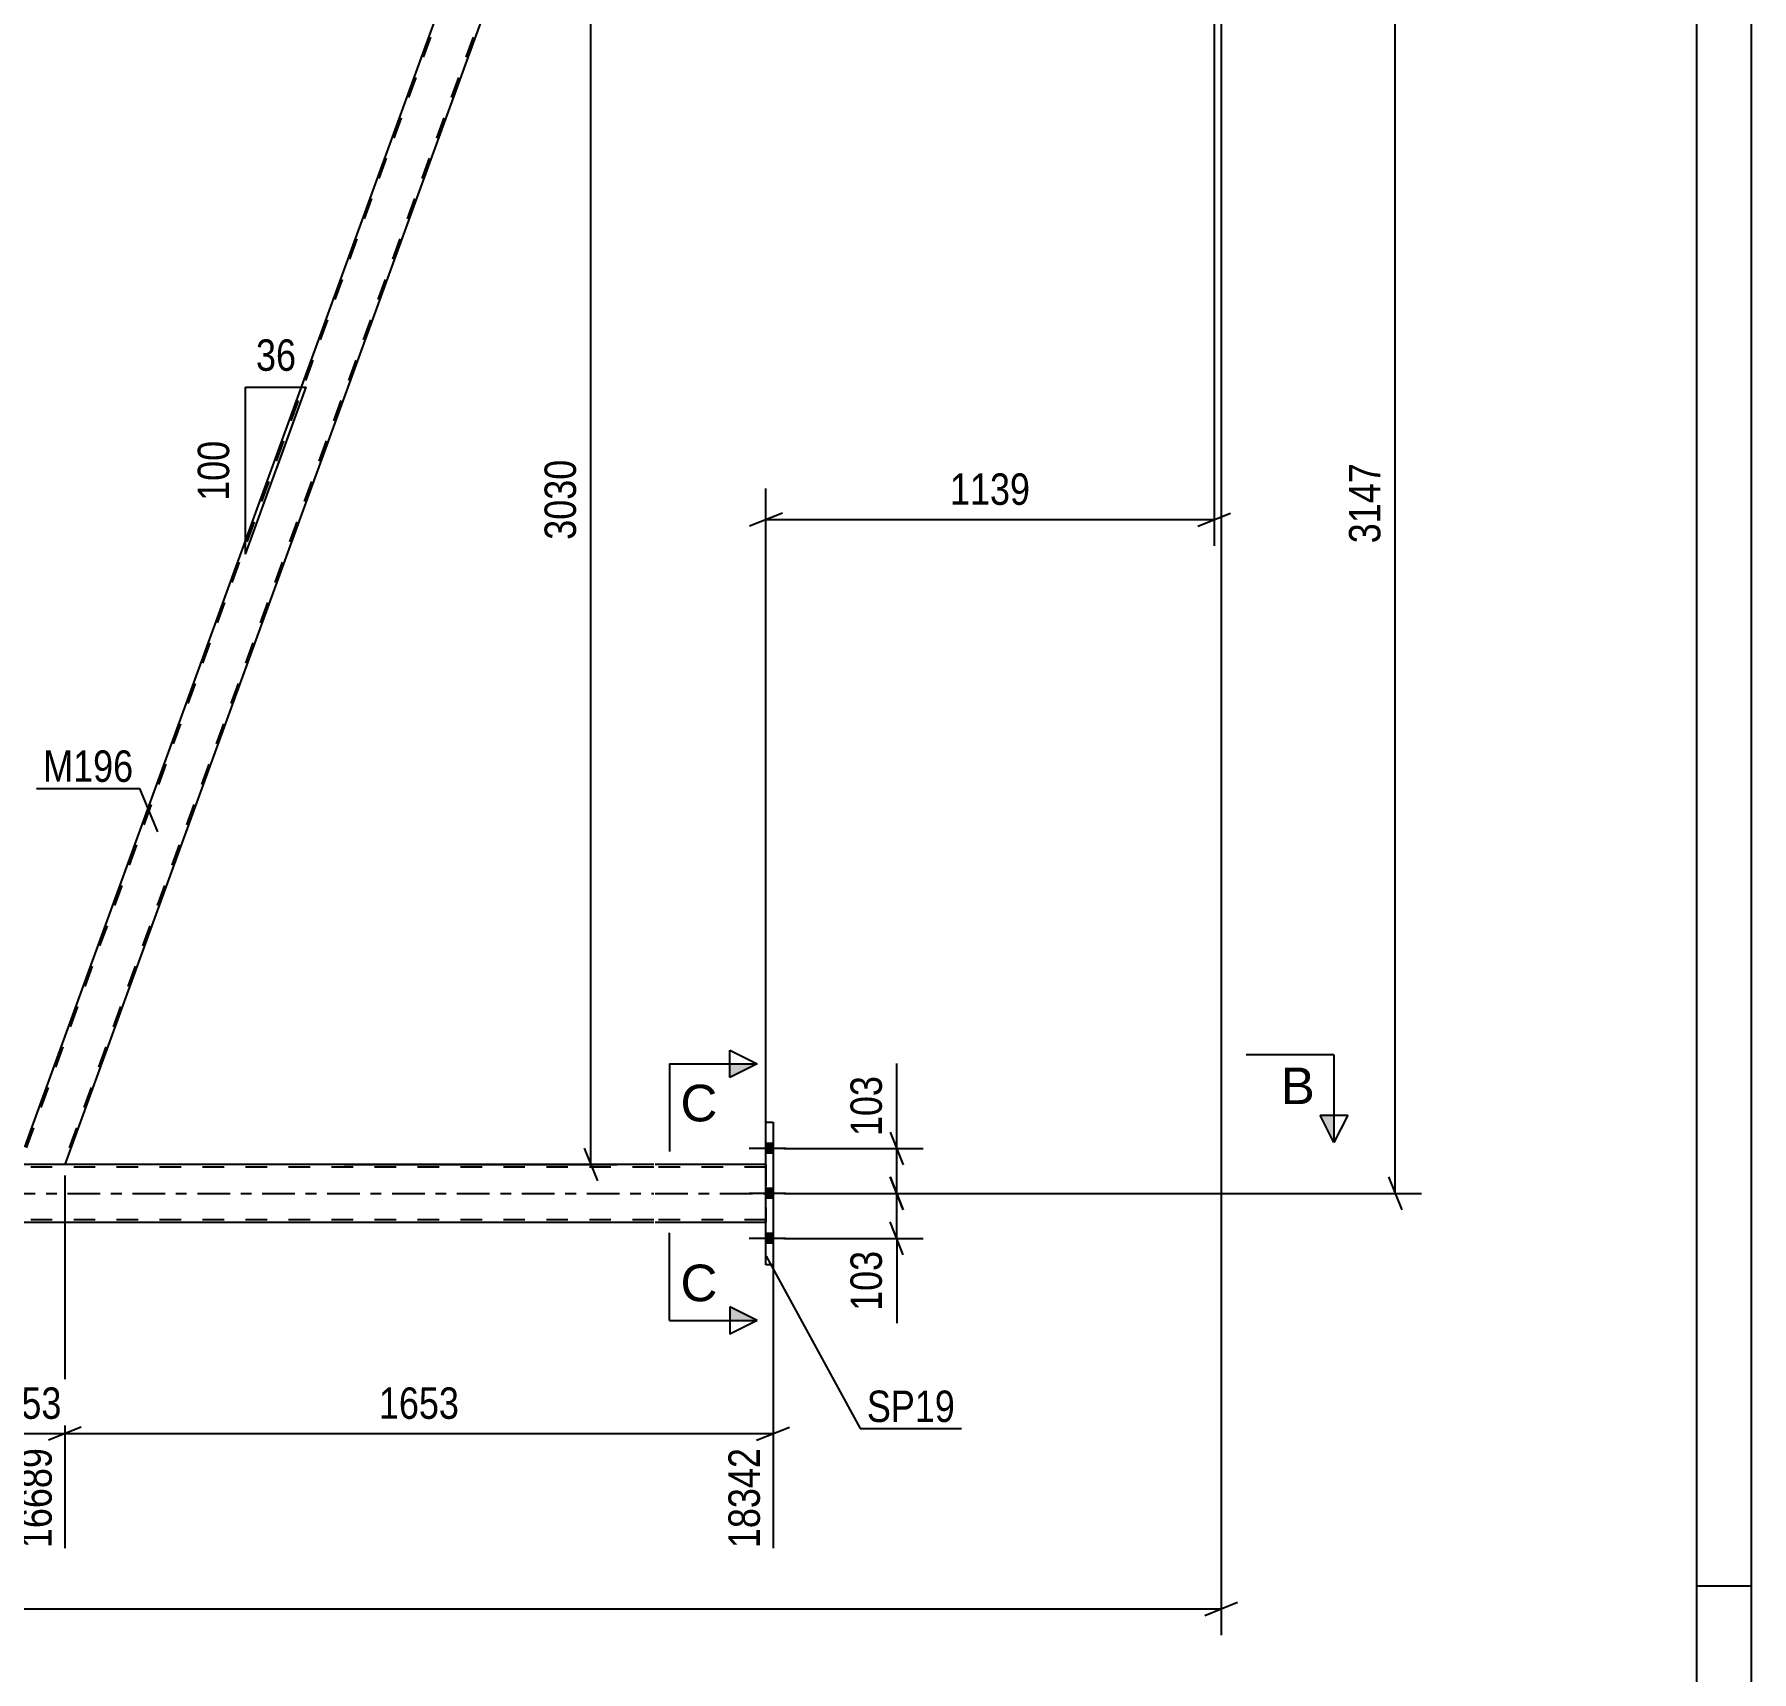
# Model space of a CAD drawing. Header units: millimetres. Extents: x 0 to 841, y 0 to 594.
# Drawn here: x 684.4 to 841, y 290.2 to 439.5 of the extents above; entities that cross this region are included whole.
import ezdxf

# ---------------------------------------------------------------- set-up
doc = ezdxf.new("R2010")
doc.units = ezdxf.units.MM
doc.linetypes.add('DXK_LINE_DOT2', pattern=[3.9198, 1.9599, -1.9599])
doc.linetypes.add('DXK_LINE_DOT3', pattern=[5.9187, 2.979, -0.9799, 0.9799, -0.9799])
doc.styles.add('Arial', font='ARIAL.TTF', dxfattribs={"height": 0.2})
doc.styles.add('Arial Narrow', font='ARIALN.TTF', dxfattribs={"height": 0.2})

# ---------------------------------------------------------------- blocks, each defined once
blk = doc.blocks.new('Unknown-318884928-1133')
at = {"color": 5, "linetype": 'Continuous'}
for p, q in [((841, 0), (841, 594)), ((836, 5), (836, 589)), ((841, 298), (836, 298))]:
    blk.add_line(p, q, dxfattribs=at)
blk = doc.blocks.new('Part-318884928-3878 - 3851')
at = {"color": 7, "linetype": 'DXK_LINE_DOT2'}
for p, q in [((727.21, 457.66), (683.09, 336.44)), ((731.12, 457.66), (687, 336.44)), ((684.16, 339.87), (682.91, 336.44)), ((687.17, 336.44), (682.91, 336.44))]:
    blk.add_line(p, q, dxfattribs=at)
at = {"color": 2, "linetype": 'Continuous'}
for p, q in [((727.04, 457.66), (684.16, 339.87)), ((731.29, 457.66), (687.17, 336.44)), ((731.29, 457.66), (727.04, 457.66))]:
    blk.add_line(p, q, dxfattribs=at)
blk = doc.blocks.new('Part-318884928-3944 - 3851')
at = {"color": 7, "linetype": 'DXK_LINE_DOT2'}
for p, q in [((740.89, 336.2), (65.95, 336.2)), ((751.11, 336.2), (740.99, 336.2)), ((751.11, 336.44), (751.11, 331.16)), ((740.89, 331.4), (65.95, 331.4)), ((751.11, 331.4), (740.99, 331.4))]:
    blk.add_line(p, q, dxfattribs=at)
at = {"color": 2, "linetype": 'Continuous'}
for p, q in [((740.89, 336.44), (606.5, 336.44)), ((751.11, 336.44), (740.99, 336.44)), ((740.89, 331.16), (606.5, 331.16)), ((751.11, 331.16), (740.99, 331.16))]:
    blk.add_line(p, q, dxfattribs=at)
at = {"color": 7, "linetype": 'DXK_LINE_DOT3'}
for p, q in [((65.95, 333.8), (740.89, 333.8)), ((740.99, 333.8), (751.11, 333.8))]:
    blk.add_line(p, q, dxfattribs=at)
blk = doc.blocks.new('Bolt-318884928-3960 - 3851')
at = {"linetype": 'Continuous'}
for points in [[(751.11, 338.34), (751.11, 337.46), (751.75, 337.46), (751.75, 338.34)], [(751.11, 338.34), (751.11, 337.46), (751.75, 337.46), (751.75, 338.34)], [(751.11, 338.34), (751.11, 337.46), (751.75, 337.46), (751.75, 338.34)], [(751.11, 334.24), (751.11, 333.36), (751.75, 333.36), (751.75, 334.24)], [(751.11, 334.24), (751.11, 333.36), (751.75, 333.36), (751.75, 334.24)], [(751.11, 330.14), (751.11, 329.26), (751.75, 329.26), (751.75, 330.14)], [(751.11, 330.14), (751.11, 329.26), (751.75, 329.26), (751.75, 330.14)], [(751.11, 330.14), (751.11, 329.26), (751.75, 329.26), (751.75, 330.14)]]:
    blk.add_hatch(color=1, dxfattribs=at).paths.add_polyline_path(points)
at = {"color": 1, "linetype": 'Continuous'}
for p, q in [((751.75, 338.34), (751.11, 338.34)), ((751.75, 338.34), (751.11, 338.34)), ((751.75, 338.34), (751.11, 338.34)), ((752.91, 337.9), (749.59, 337.9)), ((752.91, 337.9), (749.59, 337.9)), ((752.91, 337.9), (749.59, 337.9)), ((751.75, 337.46), (751.11, 337.46)), ((751.75, 337.46), (751.11, 337.46)), ((751.75, 337.46), (751.11, 337.46)), ((752.91, 333.8), (749.59, 333.8)), ((752.91, 333.8), (749.59, 333.8)), ((751.75, 334.24), (751.11, 334.24)), ((751.75, 334.24), (751.11, 334.24)), ((751.75, 333.36), (751.11, 333.36)), ((751.75, 333.36), (751.11, 333.36)), ((752.91, 329.7), (749.59, 329.7)), ((752.91, 329.7), (749.59, 329.7)), ((752.91, 329.7), (749.59, 329.7)), ((751.75, 330.14), (751.11, 330.14)), ((751.75, 330.14), (751.11, 330.14)), ((751.75, 330.14), (751.11, 330.14)), ((751.75, 329.26), (751.11, 329.26)), ((751.75, 329.26), (751.11, 329.26)), ((751.75, 329.26), (751.11, 329.26))]:
    blk.add_line(p, q, dxfattribs=at)
blk = doc.blocks.new('Part-318884928-4178 - 3851')
at = {"color": 2, "linetype": 'Continuous'}
for p, q in [((751.11, 327.3), (751.11, 340.3)), ((751.11, 340.3), (751.75, 340.3)), ((751.75, 340.3), (751.75, 327.3)), ((751.75, 327.3), (751.11, 327.3))]:
    blk.add_line(p, q, dxfattribs=at)
blk = doc.blocks.new('StraightDimension-318884928-5021 - 3851')
at = {"color": 7, "linetype": 'Continuous'}
for p, q in [((735.73, 456.16), (734.53, 459.16)), ((738.89, 457.66), (732.28, 457.66)), ((735.13, 336.44), (735.13, 457.66)), ((734.53, 337.94), (735.73, 334.94)), ((712.64, 336.44), (737.53, 336.44))]:
    blk.add_line(p, q, dxfattribs=at)
at = {"color": 0}
blk.add_wipeout([(734.38, 401.31), (730.18, 401.31), (730.18, 392.8), (734.38, 392.8)], dxfattribs=at)
at = {"color": 3, "style": 'Arial Narrow'}
blk.add_text('3030', height=2.863, rotation=90.0002, dxfattribs=at).set_placement((733.78, 393.4))
blk = doc.blocks.new('StraightDimension-318884928-5120 - 3851')
at = {"color": 7, "linetype": 'Continuous'}
for p, q in [((762.43, 339.4), (763.63, 336.4)), ((752.75, 337.9), (765.43, 337.9)), ((763.03, 333.8), (763.03, 337.9)), ((763.63, 332.3), (762.43, 335.3)), ((752.75, 333.8), (765.43, 333.8))]:
    blk.add_line(p, q, dxfattribs=at)
at = {"color": 0}
blk.add_wipeout([(762.28, 345.11), (758.08, 345.11), (758.08, 338.43), (762.28, 338.43)], dxfattribs=at)
at = {"color": 7, "linetype": 'Continuous'}
blk.add_line((763.03, 337.9), (763.03, 345.64), dxfattribs=at)
blk.add_line((763.03, 337.9), (763.03, 345.64), dxfattribs=at)
at = {"color": 3, "style": 'Arial Narrow'}
blk.add_text('103', height=2.863, rotation=90.0002, dxfattribs=at).set_placement((761.68, 339.03))
blk = doc.blocks.new('StraightDimension-318884928-5032 - 3851')
at = {"color": 7, "linetype": 'Continuous'}
for p, q in [((809.09, 458.16), (807.89, 461.16)), ((793.62, 459.66), (810.89, 459.66)), ((808.49, 333.8), (808.49, 459.66)), ((807.89, 335.3), (809.09, 332.3)), ((752.75, 333.8), (810.89, 333.8))]:
    blk.add_line(p, q, dxfattribs=at)
at = {"color": 0}
blk.add_wipeout([(807.74, 400.99), (803.54, 400.99), (803.54, 392.48), (807.74, 392.48)], dxfattribs=at)
at = {"color": 3, "style": 'Arial Narrow'}
blk.add_text('3147', height=2.863, rotation=90.0002, dxfattribs=at).set_placement((807.14, 393.08))
blk = doc.blocks.new('StraightDimension-318884928-5112 - 3851')
at = {"color": 7, "linetype": 'Continuous'}
for p, q in [((762.43, 335.3), (763.63, 332.3)), ((752.75, 333.8), (765.43, 333.8)), ((763.03, 329.7), (763.03, 333.8)), ((763.63, 328.2), (762.43, 331.2)), ((752.75, 329.7), (765.43, 329.7))]:
    blk.add_line(p, q, dxfattribs=at)
at = {"color": 0}
blk.add_wipeout([(762.28, 329.18), (758.08, 329.18), (758.08, 322.49), (762.28, 322.49)], dxfattribs=at)
at = {"color": 7, "linetype": 'Continuous'}
blk.add_line((763.03, 329.7), (763.03, 321.97), dxfattribs=at)
blk.add_line((763.03, 329.7), (763.03, 321.97), dxfattribs=at)
at = {"color": 3, "style": 'Arial Narrow'}
blk.add_text('103', height=2.863, rotation=90.0002, dxfattribs=at).set_placement((761.68, 323.09))
blk = doc.blocks.new('AngleDimension-318884928-5404 - 3851')
at = {"color": 7, "linetype": 'Continuous'}
for p, q in [((703.65, 407.31), (709.19, 407.31)), ((703.65, 392.08), (709.19, 407.31)), ((703.65, 392.08), (703.65, 407.31)), ((706.47, 399.83), (709.19, 407.31))]:
    blk.add_line(p, q, dxfattribs=at)
at = {"color": 0}
for points in [[(708.85, 408.21), (708.85, 412.41), (704, 412.41), (704, 408.21)], [(702.75, 403.04), (698.55, 403.04), (698.55, 396.35), (702.75, 396.35)]]:
    blk.add_wipeout(points, dxfattribs=at)
at = {"color": 3, "style": 'Arial Narrow'}
blk.add_text('36', height=2.863, dxfattribs=at).set_placement((704.6, 408.81))
blk.add_text('100', height=2.863, rotation=90.0002, dxfattribs=at).set_placement((702.15, 396.95))
blk = doc.blocks.new('StraightDimension-318884928-4706 - 3851')
at = {"color": 7, "linetype": 'Continuous'}
for p, q in [((792.62, 452.16), (792.62, 293.53)), ((791.12, 295.33), (794.12, 296.53)), ((55.09, 295.93), (792.62, 295.93))]:
    blk.add_line(p, q, dxfattribs=at)
blk = doc.blocks.new('StraightDimension-318884928-4727 - 3851')
at = {"color": 7, "linetype": 'Continuous'}
for p, q in [((751.75, 339.3), (751.75, 301.46)), ((687.17, 335.44), (687.17, 301.46)), ((688.67, 312.5), (685.67, 311.3)), ((687.17, 311.9), (751.75, 311.9)), ((750.25, 311.3), (753.25, 312.5))]:
    blk.add_line(p, q, dxfattribs=at)
at = {"color": 0}
blk.add_wipeout([(723.72, 312.65), (723.72, 316.85), (715.21, 316.85), (715.21, 312.65)], dxfattribs=at)
at = {"color": 0, "linetype": 'Continuous'}
blk.add_wipeout([(751.15, 311.2), (746.95, 311.2), (746.95, 300.86), (751.15, 300.86)], dxfattribs=at)
at = {"color": 3, "style": 'Arial Narrow'}
blk.add_text('1653', height=2.863, dxfattribs=at).set_placement((715.81, 313.25))
at = {"color": 3, "linetype": 'Continuous', "style": 'Arial Narrow'}
blk.add_text('18342', height=2.863, rotation=90.0002, dxfattribs=at).set_placement((750.55, 301.46))
blk = doc.blocks.new('StraightDimension-318884928-4739 - 3851')
at = {"color": 7, "linetype": 'Continuous'}
for p, q in [((681.07, 335.44), (681.07, 301.46)), ((687.17, 335.44), (687.17, 301.46)), ((679.57, 311.3), (682.57, 312.5)), ((681.07, 311.9), (687.17, 311.9)), ((688.67, 312.5), (685.67, 311.3))]:
    blk.add_line(p, q, dxfattribs=at)
at = {"color": 0}
blk.add_wipeout([(687.46, 312.65), (687.46, 316.85), (680.78, 316.85), (680.78, 312.65)], dxfattribs=at)
at = {"color": 0, "linetype": 'Continuous'}
blk.add_wipeout([(686.57, 311.2), (682.37, 311.2), (682.37, 300.86), (686.57, 300.86)], dxfattribs=at)
at = {"color": 3, "style": 'Arial Narrow'}
blk.add_text('153', height=2.863, dxfattribs=at).set_placement((681.38, 313.25))
at = {"color": 3, "linetype": 'Continuous', "style": 'Arial Narrow'}
blk.add_text('16689', height=2.863, rotation=90.0002, dxfattribs=at).set_placement((685.97, 301.46))
blk = doc.blocks.new('StraightDimension-318884928-5042 - 3851')
at = {"color": 7, "linetype": 'Continuous'}
for p, q in [((791.98, 456.66), (791.98, 392.84)), ((751.11, 337.44), (751.11, 398.09)), ((752.61, 395.84), (749.61, 394.64)), ((751.11, 395.24), (791.98, 395.24)), ((790.48, 394.64), (793.48, 395.84))]:
    blk.add_line(p, q, dxfattribs=at)
at = {"color": 0}
blk.add_wipeout([(775.8, 395.99), (775.8, 400.19), (767.29, 400.19), (767.29, 395.99)], dxfattribs=at)
at = {"color": 3, "style": 'Arial Narrow'}
blk.add_text('1139', height=2.863, dxfattribs=at).set_placement((767.89, 396.59))
blk = doc.blocks.new('Mark-318884928-3874 - 3851')
at = {"color": 0}
blk.add_wipeout([(693.42, 371.33), (693.42, 374.33), (685.19, 374.33), (685.19, 371.33)], dxfattribs=at)
blk.add_wipeout([(693.42, 371.33), (693.42, 374.33), (685.19, 374.33), (685.19, 371.33)], dxfattribs=at)
at = {"color": 30, "linetype": 'Continuous'}
for p in [(684.59, 370.73), (695.64, 366.76)]:
    blk.add_line(p, (694.02, 370.73), dxfattribs=at)
at = {"color": 3, "style": 'Arial Narrow'}
blk.add_text('M196', height=2.863, dxfattribs=at).set_placement((685.19, 371.33))
blk = doc.blocks.new('Mark-318884928-4174 - 3851')
at = {"color": 0}
blk.add_wipeout([(768.34, 312.96), (768.34, 315.96), (760.31, 315.96), (760.31, 312.96)], dxfattribs=at)
blk.add_wipeout([(768.34, 312.96), (768.34, 315.96), (760.31, 315.96), (760.31, 312.96)], dxfattribs=at)
at = {"color": 30, "linetype": 'Continuous'}
for p, q in [((751.12, 328.09), (759.71, 312.36)), ((759.71, 312.36), (768.94, 312.36))]:
    blk.add_line(p, q, dxfattribs=at)
at = {"color": 3, "style": 'Arial Narrow'}
blk.add_text('SP19', height=2.863, dxfattribs=at).set_placement((760.31, 312.96))
blk = doc.blocks.new('SectionMark-318884928-5447 - 3851')
at = {"linetype": 'Continuous'}
for points in [[(747.81, 344.37), (747.81, 345.62), (750.31, 345.62)], [(747.81, 322.22), (747.81, 323.47), (750.31, 322.22)]]:
    blk.add_hatch(color=6, dxfattribs=at).paths.add_polyline_path(points)
at = {"color": 6, "linetype": 'Continuous'}
for p, q in [((747.81, 344.37), (747.81, 346.87)), ((747.81, 346.87), (750.31, 345.62)), ((742.31, 345.62), (742.31, 337.62)), ((742.31, 345.62), (750.31, 345.62)), ((750.31, 345.62), (747.81, 344.37)), ((742.31, 322.22), (742.31, 330.22)), ((750.31, 322.22), (747.81, 323.47)), ((747.81, 323.47), (747.81, 320.97)), ((742.31, 322.22), (750.31, 322.22)), ((750.31, 322.22), (747.81, 320.97))]:
    blk.add_line(p, q, dxfattribs=at)
at = {"color": 0, "linetype": 'Continuous'}
for points in [[(746.68, 340.37), (746.68, 343.87), (743.31, 343.87), (743.31, 340.37)], [(746.68, 323.97), (746.68, 327.47), (743.31, 327.47), (743.31, 323.97)]]:
    blk.add_wipeout(points, dxfattribs=at)
at = {"color": 3, "linetype": 'Continuous', "style": 'Arial'}
for p in [(743.31, 340.37), (743.31, 323.97)]:
    blk.add_text('C', height=3.34, dxfattribs=at).set_placement(p)
blk = doc.blocks.new('SectionMark-318884928-5477 - 3851')
at = {"linetype": 'Continuous'}
blk.add_hatch(color=6, dxfattribs=at).paths.add_polyline_path([(801.66, 340.94), (802.91, 340.94), (802.91, 338.44)])
at = {"color": 6, "linetype": 'Continuous'}
for p, q in [((802.91, 346.44), (794.91, 346.44)), ((802.91, 346.44), (802.91, 338.44)), ((801.66, 340.94), (804.16, 340.94)), ((802.91, 338.44), (801.66, 340.94)), ((804.16, 340.94), (802.91, 338.44))]:
    blk.add_line(p, q, dxfattribs=at)
at = {"color": 0, "linetype": 'Continuous'}
blk.add_wipeout([(801.16, 341.94), (801.16, 345.44), (798.05, 345.44), (798.05, 341.94)], dxfattribs=at)
at = {"color": 3, "linetype": 'Continuous', "style": 'Arial'}
blk.add_text('B', height=3.34, dxfattribs=at).set_placement((798.05, 341.94))

msp = doc.modelspace()

# ---------------------------------------------------------------- block references
for name in ['Unknown-318884928-1133', 'Part-318884928-3878 - 3851', 'Part-318884928-4178 - 3851', 'Bolt-318884928-3960 - 3851', 'Part-318884928-3944 - 3851']:
    msp.add_blockref(name, (0, 0))

# ---------------------------------------------------------------- next in the draw order: block references
for name in ['StraightDimension-318884928-5021 - 3851', 'AngleDimension-318884928-5404 - 3851', 'StraightDimension-318884928-5120 - 3851']:
    msp.add_blockref(name, (0, 0))

# ---------------------------------------------------------------- next in the draw order: block references
msp.add_blockref('StraightDimension-318884928-5032 - 3851', (0, 0))

# ---------------------------------------------------------------- next in the draw order: block references
msp.add_blockref('StraightDimension-318884928-5112 - 3851', (0, 0))

# ---------------------------------------------------------------- next in the draw order: block references
msp.add_blockref('StraightDimension-318884928-4706 - 3851', (0, 0))

# ---------------------------------------------------------------- next in the draw order: block references
for name in ['Mark-318884928-3874 - 3851', 'StraightDimension-318884928-4727 - 3851']:
    msp.add_blockref(name, (0, 0))

# ---------------------------------------------------------------- next in the draw order: block references
for name in ['StraightDimension-318884928-5042 - 3851', 'StraightDimension-318884928-4739 - 3851', 'Mark-318884928-4174 - 3851']:
    msp.add_blockref(name, (0, 0))

# ---------------------------------------------------------------- next in the draw order: block references
msp.add_blockref('SectionMark-318884928-5447 - 3851', (0, 0))

# ---------------------------------------------------------------- next in the draw order: block references
msp.add_blockref('SectionMark-318884928-5477 - 3851', (0, 0))

doc.saveas('drawing.dxf')
